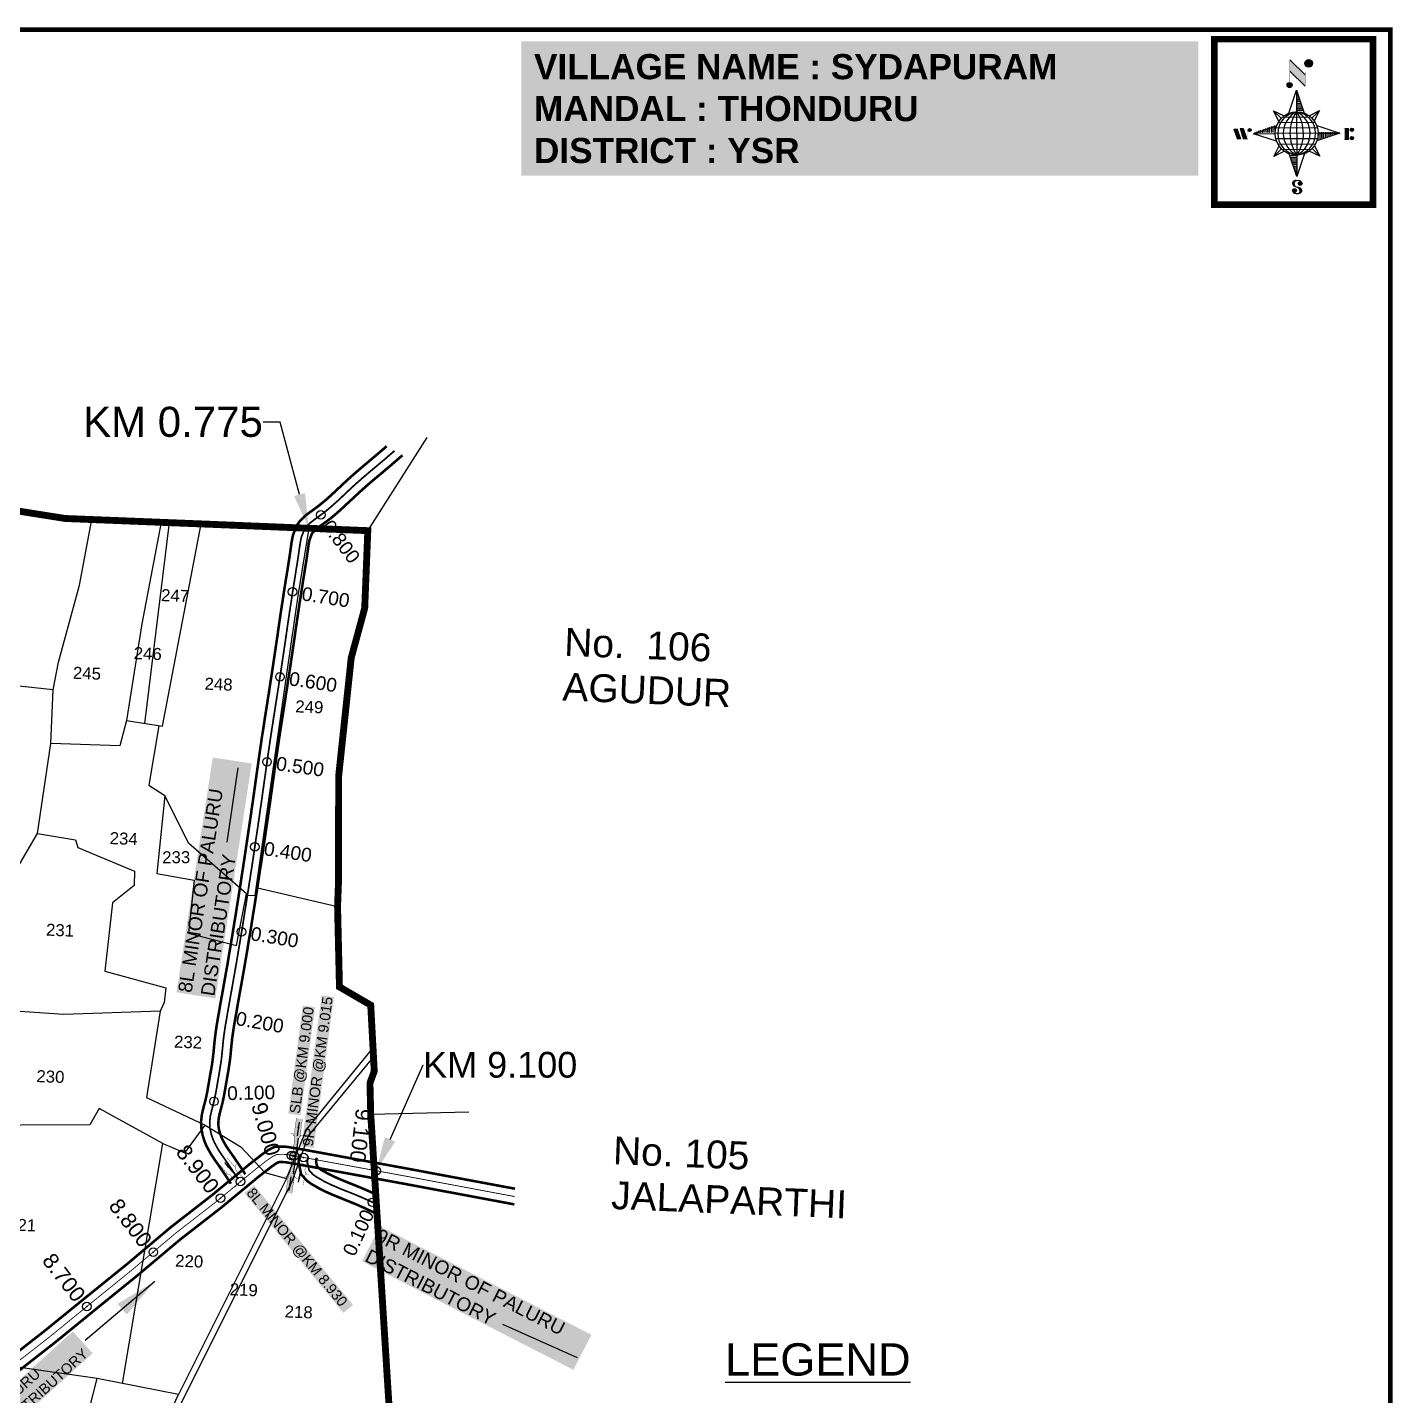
# Model space of a CAD drawing. Header units: inches. Extents: x 202960 to 225017, y 1602563 to 1608916.
# Drawn here: x 205973 to 207561, y 1605237 to 1606830 of the extents above; entities that cross this region are included whole.
import ezdxf
from ezdxf import colors
from ezdxf.entities.mleader import LeaderData, LeaderLine
from ezdxf.enums import TextEntityAlignment as Align
from ezdxf.math import Vec2, Vec3

# ---------------------------------------------------------------- set-up
doc = ezdxf.new("R2010")
doc.units = ezdxf.units.IN
doc.header["$MEASUREMENT"] = 0
doc.header["$PDMODE"] = 32
doc.header["$PDSIZE"] = 10
doc.linetypes.add('ACAD_ISO02W100', pattern=[15, 12, -3])
doc.linetypes.add('HIDDEN2', pattern=[0.1875, 0.125, -0.0625])
for name, color, linetype in [('AQUADUCT', 1, 'Continuous'), ('bord', 1, 'Continuous'), ('CANAL1', 7, 'Continuous'), ('CHANAGE', 1, 'Continuous'), ('CSMark', 72, 'Continuous'), ('PAPER SIZE', 5, 'Continuous'), ('PLOTS', 7, 'Continuous'), ('PLOTS NO', 7, 'Continuous'), ('RE REMARKS', 7, 'Continuous'), ('ROAD', 1, 'Continuous'), ('STRUCTURE', 5, 'Continuous'), ('TABLE', 7, 'Continuous'), ('text2', 7, 'Continuous'), ('VILLAGE BOUNDRY', 5, 'Continuous'), ('VILLAGE STONES', 240, 'Continuous')]:
    doc.layers.add(name, color=color, linetype=linetype)
doc.styles.add('A', font='arial.ttf')
doc.styles.add('FONT1', font='Arial')
doc.styles.get("Standard").update_dxf_attribs({"font": 'arial.ttf'})
doc.dimstyles.get("Standard").update_dxf_attribs({"dimtxt": 0.18, "dimasz": 0.18, "dimexe": 0.18, "dimexo": 0.0625, "dimgap": 0.09, "dimtad": 0, "dimtih": 1, "dimtoh": 1, "dimdec": 4, "dimzin": 0, "dimdsep": 46, "dimtxsty": 'Standard', "dimcen": 0.09, "dimadec": 0, "dimazin": 0, "dimtfac": 1, "dimtdec": 4, "dimtofl": 0, "dimtmove": 0, "dimatfit": 3, "dimfxl": 1, "dimtolj": 1, "dimtzin": 0, "dimarcsym": 0})
pattern_1 = [(267.297113149, (-8720374.938, 50637915.138), (10.5367255337, -0.497431438), [])]
pattern_2 = [(357.297113149, (-8720374.938, 50637915.138), (0.497431438, 10.5367255337), [])]

# ---------------------------------------------------------------- blocks, each defined once
blk = doc.blocks.new('*X12')
at = {"color": 0, "linetype": 'Continuous'}
for p, q in [((6321.8, 240.8), (6322.4, 241.4)), ((6322.1, 241.3), (6322.4, 241.6)), ((6321.6, 240.5), (6322.3, 241.2)), ((6321.6, 240.3), (6322.3, 241)), ((6321.6, 240.1), (6322.3, 240.8)), ((6321.6, 239.9), (6322.4, 240.7)), ((6321.6, 239.8), (6322.4, 240.6)), ((6321.6, 239.6), (6322.5, 240.5)), ((6321.6, 239.4), (6322.5, 240.3)), ((6321.6, 239.2), (6322.6, 240.2)), ((6321.7, 239.1), (6322.6, 240.1)), ((6321.8, 239), (6322.7, 240)), ((6321.8, 239), (6322.8, 239.9)), ((6321.9, 238.9), (6322.9, 239.8)), ((6322, 238.8), (6323, 239.7)), ((6322.1, 238.7), (6323.1, 239.6)), ((6322.2, 238.6), (6323.1, 239.6)), ((6322.3, 238.5), (6323.2, 239.5)), ((6322.4, 238.5), (6323.3, 239.4)), ((6322.5, 238.4), (6323.4, 239.3)), ((6322.7, 238.4), (6323.6, 239.3)), ((6322.8, 238.3), (6323.7, 239.2)), ((6322.9, 238.3), (6323.8, 239.1)), ((6323.1, 238.2), (6323.9, 239.1)), ((6323.2, 238.2), (6324, 239)), ((6323.3, 238.2), (6324.2, 239)), ((6323.5, 238.1), (6324.3, 238.9)), ((6323.7, 238.1), (6324.4, 238.9)), ((6323.8, 238.1), (6324.6, 238.8)), ((6324.1, 238.2), (6324.7, 238.8)), ((6324.3, 238.3), (6324.9, 238.8)), ((6324.6, 238.3), (6325.1, 238.8)), ((6324.8, 238.4), (6325.2, 238.8)), ((6325.1, 238.5), (6325.4, 238.8)), ((6325.4, 238.6), (6325.6, 238.8))]:
    blk.add_line(p, q, dxfattribs=at)
blk = doc.blocks.new('*X11')
at = {"color": 0, "linetype": 'Continuous'}
for p, q in [((6324.4, 240.3), (6324.5, 240.4)), ((6324.6, 240.3), (6324.8, 240.5)), ((6324.7, 240.2), (6325, 240.5)), ((6324.8, 240.2), (6325.2, 240.6)), ((6325, 240.1), (6325.5, 240.6)), ((6325.1, 240.1), (6325.6, 240.6)), ((6325.2, 240), (6325.8, 240.6)), ((6325.3, 240), (6326, 240.6)), ((6325.4, 239.9), (6326.1, 240.6)), ((6325.5, 239.8), (6326.2, 240.5)), ((6325.6, 239.8), (6326.3, 240.5)), ((6325.7, 239.7), (6326.5, 240.4)), ((6325.9, 239.6), (6326.6, 240.3)), ((6326, 239.5), (6326.7, 240.3)), ((6326, 239.4), (6326.8, 240.2)), ((6326.1, 239.3), (6327, 240.2)), ((6326.2, 239.3), (6327.1, 240.1)), ((6326.3, 239.2), (6327.1, 240)), ((6326.4, 239.1), (6327.2, 239.9)), ((6326.5, 239), (6327.3, 239.8)), ((6326.5, 238.9), (6327.4, 239.7)), ((6326.6, 238.8), (6327.5, 239.6)), ((6326.7, 238.7), (6327.5, 239.5)), ((6326.8, 238.6), (6327.6, 239.4)), ((6326.8, 238.5), (6327.7, 239.3)), ((6326.8, 236.5), (6327.4, 237)), ((6326.9, 238.3), (6327.8, 239.2)), ((6326.9, 238.2), (6327.9, 239.1)), ((6326.9, 236.8), (6327.6, 237.4)), ((6327, 238.1), (6327.8, 239)), ((6327, 237.9), (6327.8, 238.8)), ((6327, 237.8), (6327.8, 238.6)), ((6327, 237.6), (6327.8, 238.4)), ((6327, 237.4), (6327.8, 238.2)), ((6327, 237.3), (6327.8, 238)), ((6327, 237.1), (6327.8, 237.9))]:
    blk.add_line(p, q, dxfattribs=at)
blk = doc.blocks.new('H')
at = {"layer": 'bord', "extrusion": (0.000427885, 0.004792, 0.999988)}
h = blk.add_hatch(dxfattribs=at)
h.set_pattern_fill('LINE', color=8, scale=84.387686, angle=-2.70289, style=0)
h.set_pattern_definition(pattern_2)
h.paths.add_polyline_path([(-492.5, 785.6, -0.090992), (-448, 775.2), (-486.5, 912)])
h = blk.add_hatch(dxfattribs=at)
h.set_pattern_fill('LINE', color=8, scale=84.387686, angle=-92.70289, style=0)
h.set_pattern_definition(pattern_1)
h.paths.add_polyline_path([(-624.9, 665.1, -0.090992), (-614.5, 709.6), (-751.3, 671.1)])
h = blk.add_hatch(dxfattribs=at)
h.set_pattern_fill('LINE', color=8, scale=84.387686, angle=-92.70289, style=0)
h.set_pattern_definition(pattern_1)
h.paths.add_polyline_path([(-245.6, 647.2), (-372, 653.2, -0.090992), (-382.4, 608.7)])
h = blk.add_hatch(dxfattribs=at)
h.set_pattern_fill('LINE', color=8, scale=84.387686, angle=-2.70289, style=0)
h.set_pattern_definition(pattern_2)
h.paths.add_polyline_path([(-504.4, 532.7, -0.090992), (-548.9, 543.1), (-510.4, 406.3)])
for p, q in [((-516.2, 1087.1, -1217.1), (-431.5, 994, -1216.7)), ((-519.4, 1020.4, -1216.8), (-434.7, 927.3, -1216.4)), ((-538.3, 773.7, -1215.6), (-487, 906.2, -1216.3)), ((-487, 906.2, -1216.3), (-493, 779.8, -1215.7)), ((-487, 906.2, -1216.3), (-448.5, 769.4, -1215.7)), ((-626.7, 793.8, -1215.7), (-566.8, 760.2, -1215.6)), ((-626.7, 793.8, -1215.7), (-584.1, 747, -1215.5)), ((-598.9, 731, -1215.4), (-626.7, 793.8, -1215.7)), ((-421.3, 753.3, -1215.6), (-358.5, 781.1, -1215.7)), ((-358.5, 781.1, -1215.7), (-405.3, 738.5, -1215.5)), ((-358.5, 781.1, -1215.7), (-392.1, 721.2, -1215.4)), ((-864.7, 700.9, -1215.1), (-846.9, 637.7, -1214.9)), ((-846.9, 700.1, -1215.1), (-829.1, 636.9, -1214.9)), ((-829.1, 699.2, -1215.2), (-811.3, 636, -1214.9)), ((-829.1, 699.2, -1215.2), (-811.3, 698.4, -1215.2)), ((-811.3, 698.4, -1215.2), (-793.5, 635.2, -1214.9)), ((-751.8, 665.3, -1215), (-615, 703.8, -1215.3)), ((-751.8, 665.3, -1215), (-625.4, 659.3, -1215)), ((-619.3, 614, -1214.8), (-751.8, 665.3, -1215)), ((-378.6, 692.6, -1215.3), (-246.1, 641.4, -1215.1)), ((-372.5, 647.4, -1215.1), (-246.1, 641.4, -1215.1)), ((-213.5, 669.3, -1215.3), (-216.7, 600.8, -1214.9)), ((-197.2, 599.9, -1214.9), (-193.9, 668.4, -1215.3)), ((-639.4, 525.6, -1214.4), (-605.8, 585.5, -1214.7)), ((-639.4, 525.6, -1214.4), (-592.6, 568.1, -1214.6)), ((-399, 575.7, -1214.7), (-371.2, 512.9, -1214.5)), ((-246.1, 641.4, -1215.1), (-382.9, 602.9, -1214.9)), ((-576.6, 553.3, -1214.6), (-639.4, 525.6, -1214.4)), ((-510.9, 400.5, -1213.9), (-549.4, 537.2, -1214.5)), ((-459.6, 533, -1214.5), (-510.9, 400.5, -1213.9)), ((-504.9, 526.9, -1214.5), (-510.9, 400.5, -1213.9)), ((-371.2, 512.9, -1214.5), (-431.1, 546.5, -1214.6)), ((-371.2, 512.9, -1214.5), (-413.8, 559.7, -1214.7))]:
    blk.add_line(p, q, dxfattribs=at)
at = {"layer": 'bord', "color": 8, "linetype": 'ByBlock', "extrusion": (0.000427885, 0.004792, 0.999988)}
for p, q in [((-410.8, 744.2, -1215.5), (-578.1, 752.1, -1215.5)), ((-493, 779.8, -1215.7), (-504.9, 526.9, -1214.5)), ((-372.5, 647.4, -1215.1), (-625.4, 659.3, -1215)), ((-375, 679.2, -1215.3), (-619.9, 690.7, -1215.2)), ((-386.5, 711.4, -1215.4), (-605.5, 721.7, -1215.4)), ((-378, 615.9, -1214.9), (-622.9, 627.5, -1214.9)), ((-392.4, 584.9, -1214.8), (-611.4, 595.3, -1214.7)), ((-419.8, 554.6, -1214.6), (-587.1, 562.5, -1214.6))]:
    blk.add_line(p, q, dxfattribs=at)
at = {"layer": 'bord', "extrusion": (0.000427885, 0.004792, 0.999988), "elevation": -1212.1}
for points, const_width in [([(-522, 959.6), (-515.7, 1092.9)], 1.61), ([(-434.2, 933.1), (-427.9, 1066.5)], 1.61), ([(-870.1, 707), (-846.4, 705.9)], 0.642), ([(-828.6, 642.7), (-821, 678)], 0.642), ([(-793, 641), (-781.6, 693.9)], 0.642), ([(-222.7, 675.6), (-173.8, 673.3)], 0.706), ([(-828.6, 642.7), (-855.2, 643.9)], 0.642), ([(-810.8, 641.8), (-784.1, 640.6)], 0.642), ([(-177.1, 604.8), (-226, 607.1)], 0.706), ([(-194.8, 644.8), (-185, 644.4)], 0.706)]:
    blk.add_lwpolyline(points, dxfattribs=dict(at, const_width=const_width))
for points, const_width in [([(-413.7, 1073.1, 1), (-397.6, 1057.7, 1)], 22.3), ([(-530.3, 949.5, 1), (-519.6, 939.3, 1)], 14.8), ([(-775.9, 696.6, 1), (-769.5, 690.4, 1)], 8.9), ([(-177.8, 666.9, 1), (-170.8, 660.1, 1)], 9.79), ([(-180.1, 618, 1), (-173.1, 611.2, 1)], 9.79), ([(-525.2, 321.6, 1), (-533.4, 328.9, 1)], 11.1), ([(-489.8, 361.7, 1), (-498.1, 369.1, 1)], 11.1)]:
    blk.add_lwpolyline(points, format="xyb", close=True, dxfattribs=dict(at, const_width=const_width))
for points in [[(-537, 317.4), (-530.7, 310.5), (-519.8, 306.8), (-504.9, 306.9), (-493.9, 310), (-486.3, 317.7), (-486.5, 325.8), (-490.6, 333.3), (-493.5, 336.2), (-502.8, 340.9), (-522.5, 347.3), (-530.4, 351.6), (-533.7, 354.6), (-537.4, 362.6), (-537, 373.4), (-530, 380.7), (-520, 384.1), (-503.5, 384.2), (-492.5, 379.9), (-487.1, 373.3)], [(-522.5, 347.6), (-526.2, 353.8), (-527.8, 360.6), (-527.9, 370.6), (-525.9, 375.5), (-521.3, 381.2), (-514.5, 384.4)], [(-504.9, 306.9), (-499, 312.4), (-497, 319.4), (-497.5, 326.5), (-501.2, 335.4), (-509.2, 343.2)]]:
    blk.add_lwpolyline(points, dxfattribs=at)
at = {"layer": 'bord', "extrusion": (0.000427885, 0.004792, 0.999988)}
for centre, radius in [((-405.6, 1065.4, -1212.1), 22.3), ((-525, 944.4, -1212.1), 14.8), ((-498.4, 659.1, -1212.1), 126.6), ((-772.7, 693.5, -1212.1), 8.9), ((-174.3, 663.5, -1212.1), 9.79), ((-176.6, 614.6, -1212.1), 9.79), ((-529.3, 325.2, -1212.1), 11.1), ((-494, 365.4, -1212.1), 11.1)]:
    blk.add_circle(centre, radius, dxfattribs=at)
at = {"layer": 'bord', "color": 8, "linetype": 'ByBlock', "extrusion": (0.000427885, 0.004792, 0.999988)}
for centre, radius, start, end in [((-481.5, 658.3, -1212.1), 127.7, 94.92536, 259.66906), ((-436.8, 656.2, -1212.1), 140.8, 113.28644, 241.30798), ((-315.9, 650.5, -1212.1), 222.3, 142.58916, 212.00526), ((-560.1, 662.1, -1212.1), 140.8, 293.28644, 61.30798), ((-681, 667.8, -1212.1), 222.3, 322.58916, 32.00526), ((-515.4, 659.9, -1212.1), 127.7, 274.92536, 79.66906)]:
    blk.add_arc(centre, radius, start, end, dxfattribs=at)
at = {"layer": 'bord', "extrusion": (0.000427885, 0.004792, 0.999988)}
for points in [[(-515.7, 1092.9, -1212.1), (-431, 999.8, -1212.1), (-518.9, 1026.2, -1212.1), (-434.2, 933.1, -1212.1)], [(-864.1, 706.7, -1212.1), (-846.4, 705.9, -1212.1), (-846.3, 643.5, -1212.1), (-828.6, 642.7, -1212.1)], [(-828.6, 705, -1212.1), (-810.8, 704.2, -1212.1), (-810.8, 641.8, -1212.1), (-793, 641, -1212.1)], [(-193.4, 674.2, -1212.1), (-196.6, 605.7, -1212.1), (-213, 675.1, -1212.1), (-216.2, 606.7, -1212.1)]]:
    blk.add_solid(points, dxfattribs=at)
at = {"layer": 'bord', "extrusion": (0.000427885, 0.004792, 0.999988), "xscale": 7.977342409717546, "yscale": 7.977342409717546, "zscale": 7.977342409717546, "rotation": 138.0840426661453}
for name, p in [('*X11', (38300.5, -31929.4, -1212.1)), ('*X12', (38314.4, -31950.9, -1212.1))]:
    blk.add_blockref(name, p, dxfattribs=at)
blk = doc.blocks.new('SLB')
at = {"layer": 'STRUCTURE'}
h = blk.add_hatch(dxfattribs=at)
h.set_pattern_fill('DOTS', color=6, scale=20, angle=320.3722, style=0)
h.set_pattern_definition([(320.372247934, (-159.4327, -72.9564), (1.2786241598, 0.5641323054), [0, -1.25])])
h.paths.add_polyline_path([(769699.5, 1706871.1), (769699.5, 1706861.1), (769729.1, 1706861.1), (769732.1, 1706863.1), (769792.1, 1706863.1), (769795.1, 1706861.1), (769824.7, 1706861.1), (769824.7, 1706871.1), (769795.1, 1706871.1), (769792.1, 1706869.1), (769732.1, 1706869.1), (769729.1, 1706871.1)])
at = {"layer": 'STRUCTURE', "color": 6, "const_width": 0.628}
for points in [[(769726.1, 1706877.1), (769726.1, 1706873.1), (769732.1, 1706869.1), (769792.1, 1706869.1), (769798.1, 1706873.1), (769798.1, 1706877.1)], [(769726.1, 1706855.1), (769726.1, 1706859.1), (769732.1, 1706863.1), (769792.1, 1706863.1), (769798.1, 1706859.1), (769798.1, 1706855.1)]]:
    blk.add_lwpolyline(points, dxfattribs=at)
at = {"layer": 'STRUCTURE', "color": 6, "linetype": 'ACAD_ISO02W100', "ltscale": 0.5, "const_width": 0.5}
for points in [[(769699.5, 1706871.1), (769729.1, 1706871.1)], [(769699.5, 1706861.1), (769729.1, 1706861.1)], [(769795.1, 1706871.1), (769824.7, 1706871.1)], [(769795.1, 1706861.1), (769824.7, 1706861.1)]]:
    blk.add_lwpolyline(points, dxfattribs=at)
at = {"layer": 'STRUCTURE', "color": 6}
blk.add_lwpolyline([(769732.1, 1706863.1), (769792.1, 1706863.1)], dxfattribs=at)
blk.add_lwpolyline([(769732.1, 1706863.1), (769792.1, 1706863.1)], dxfattribs=at)
at = {"layer": 'STRUCTURE', "color": 0}
blk.add_circle((769762.1, 1706866.1), 1.24, dxfattribs=at)
for points in [[(769703.8, 1706866), (769726.7, 1706866)], [(769818.6, 1706865.8), (769795.7, 1706865.8)]]:
    blk.add_leader(points, dimstyle='Standard', override={"dimasz": 10, "dimgap": 0.09, "dimtad": 0}, dxfattribs=at)
blk = doc.blocks.new('OT')
at = {"layer": 'STRUCTURE', "color": 190}
for points, const_width in [([(769775.2, 1706601.8), (769775.2, 1706597.8), (769769.2, 1706593.8), (769761.8, 1706593.8), (769754.4, 1706593.8), (769748.4, 1706597.8), (769748.4, 1706601.8)], 0.5), ([(769751.4, 1706595.8), (769729.4, 1706595.8)], 0.5), ([(769751.4, 1706579), (769729.4, 1706579)], 0.5), ([(769748.4, 1706573), (769748.4, 1706577), (769754.4, 1706581), (769761.8, 1706581), (769761.8, 1706581), (769761.8, 1706581), (769769.2, 1706581), (769775.2, 1706577), (769775.2, 1706573)], 0.5), ([(769761.8, 1706593.8), (769761.8, 1706581)], 2.5)]:
    blk.add_lwpolyline(points, dxfattribs=dict(at, const_width=const_width))
at = {"layer": 'STRUCTURE', "color": 0}
blk.add_circle((769761.8, 1706587.4), 1.87, dxfattribs=at)
blk.add_leader([(769732.6, 1706587.4), (769753.8, 1706587.4)], dimstyle='Standard', override={"dimasz": 10, "dimgap": 0.09, "dimtad": 0}, dxfattribs=at)

msp = doc.modelspace()

# ---------------------------------------------------------------- linework, layer by layer
at = {"color": 5, "const_width": 5.6}
msp.add_lwpolyline([(202963.1, 1606826.9), (207558.5, 1606826.9), (207558.5, 1603784.7), (202963.1, 1603784.7)], close=True, dxfattribs=at)
at = {"layer": 'CANAL1', "color": 200, "linetype": 'ByBlock', "ltscale": 40, "const_width": 3}
for points in [[(206209.4, 1605483.9), (206205.7, 1605489.5), (206202, 1605495.2), (206198.2, 1605500.7), (206195.7, 1605504.4), (206190.4, 1605511.9), (206186.4, 1605518), (206181.5, 1605526.7), (206179.2, 1605531.8), (206176.7, 1605539.4), (206175.1, 1605547.5), (206174.6, 1605555.5), (206175.5, 1605563.8), (206177.2, 1605571.3), (206179, 1605578.1), (206180, 1605582), (206181.9, 1605590.8), (206183, 1605597.3), (206184.5, 1605605.9), (206185.3, 1605610.8), (206186.5, 1605617.4), (206187.6, 1605624), (206188.4, 1605630.2), (206189.2, 1605637), (206189.8, 1605643.7), (206190.5, 1605650.6), (206191, 1605655), (206192.3, 1605664.6), (206193.4, 1605671.5), (206194.9, 1605680.2), (206195.8, 1605685), (206196.9, 1605691.7), (206198.1, 1605698.5), (206199.3, 1605704.8), (206200.5, 1605711.9), (206201.7, 1605718.6), (206202.9, 1605725.3), (206203.6, 1605729.4), (206205.3, 1605738.7), (206206.4, 1605745.4), (206207.5, 1605752.1), (206208.7, 1605758.8), (206209.8, 1605765.5), (206210.9, 1605772.2), (206212, 1605779), (206213.1, 1605785.7), (206214.2, 1605792.4), (206215.3, 1605799.1), (206216.3, 1605805.8), (206217.4, 1605812.6), (206218.5, 1605819.3), (206219.8, 1605827.9), (206220.6, 1605832.8), (206221.6, 1605839.5), (206222.6, 1605846.2), (206223.7, 1605853), (206224.7, 1605859.7), (206225.7, 1605866.4), (206226.7, 1605873.2), (206227.7, 1605879.9), (206228.7, 1605886.6), (206229.7, 1605893.4), (206230.7, 1605900.1), (206231.7, 1605906.8), (206232.7, 1605913.6), (206233.6, 1605920.3), (206234.6, 1605926.7), (206235.6, 1605933.8), (206236.5, 1605940.5), (206237.5, 1605947.3), (206238.4, 1605954), (206239.4, 1605960.8), (206240.3, 1605967.5), (206241.3, 1605974.3), (206242.2, 1605981.1), (206243.2, 1605987.8), (206244.2, 1605994.6), (206245.1, 1606001), (206246.2, 1606008.1), (206247.3, 1606014.9), (206248.3, 1606021.7), (206249.3, 1606028.4), (206250.4, 1606035.1), (206251.5, 1606041.9), (206252.5, 1606048.6), (206253.6, 1606055.4), (206254.6, 1606062.1), (206255.6, 1606068.8), (206256.6, 1606075.1), (206257.7, 1606082.2), (206258.7, 1606089), (206259.7, 1606095.7), (206260.7, 1606102.4), (206261.7, 1606109.2), (206262.7, 1606115.9), (206263.7, 1606122.6), (206264.6, 1606129.4), (206265.6, 1606136.1), (206266.6, 1606142.9), (206267.6, 1606149.6), (206268.6, 1606156.4), (206269.7, 1606163.2), (206270.7, 1606169.9), (206271.3, 1606174), (206272.8, 1606183.5), (206273.9, 1606190.3), (206275.3, 1606198.8), (206276.1, 1606203.7), (206277.1, 1606210.3), (206278.1, 1606216.9), (206279, 1606223.3), (206280.1, 1606231), (206281.7, 1606239), (206286.1, 1606250.2), (206289.2, 1606254.5), (206294.9, 1606260.4), (206301.1, 1606265.2), (206307.8, 1606270), (206312.2, 1606273.4), (206317.3, 1606277.5), (206322.3, 1606281.8), (206327.2, 1606286.3), (206332.1, 1606290.8), (206337, 1606295.5), (206344.4, 1606302.4), (206347, 1606304.8), (206352.2, 1606309.4), (206357.4, 1606313.9), (206362.7, 1606318.4), (206367.9, 1606322.8), (206373.1, 1606327.2), (206378.3, 1606331.6), (206382.6, 1606335.3), (206388.7, 1606340.4), (206390.6, 1606342.2)], [(206226.2, 1605494.8), (206222.4, 1605500.6), (206218.6, 1605506.3), (206214.7, 1605512), (206212.1, 1605515.8), (206206.9, 1605523.2), (206203.4, 1605528.4), (206199.4, 1605535.6), (206197.9, 1605539), (206196, 1605544.6), (206195, 1605550), (206194.7, 1605554.9), (206195.3, 1605560.6), (206196.6, 1605566.5), (206198.3, 1605573), (206199.5, 1605577.4), (206201.5, 1605587), (206202.7, 1605593.9), (206204.2, 1605602.6), (206205, 1605607.3), (206206.2, 1605614.1), (206207.3, 1605621), (206208.3, 1605627.7), (206209.1, 1605635), (206209.7, 1605641.9), (206210.4, 1605648.6), (206210.8, 1605652.6), (206212.1, 1605661.6), (206213.1, 1605668.2), (206214.6, 1605676.7), (206215.5, 1605681.6), (206216.6, 1605688.3), (206217.8, 1605695), (206218.9, 1605701.3), (206220.2, 1605708.4), (206221.4, 1605715.1), (206222.6, 1605721.8), (206223.3, 1605726), (206225, 1605735.3), (206226.1, 1605742), (206227.3, 1605748.8), (206228.4, 1605755.5), (206229.5, 1605762.3), (206230.6, 1605769), (206231.8, 1605775.7), (206232.9, 1605782.5), (206233.9, 1605789.2), (206235, 1605796), (206236.1, 1605802.7), (206237.2, 1605809.5), (206238.2, 1605816.2), (206239.6, 1605824.8), (206240.3, 1605829.7), (206241.4, 1605836.4), (206242.4, 1605843.2), (206243.4, 1605849.9), (206244.5, 1605856.7), (206245.5, 1605863.4), (206246.5, 1605870.2), (206247.5, 1605876.9), (206248.5, 1605883.7), (206249.5, 1605890.4), (206250.5, 1605897.2), (206251.5, 1605904), (206252.5, 1605910.7), (206253.4, 1605917.5), (206254.4, 1605923.8), (206255.4, 1605931), (206256.3, 1605937.7), (206257.3, 1605944.5), (206258.2, 1605951.3), (206259.2, 1605958), (206260.1, 1605964.8), (206261.1, 1605971.5), (206262, 1605978.2), (206263, 1605985), (206264, 1605991.7), (206264.9, 1605998), (206266, 1606005.1), (206267, 1606011.9), (206268.1, 1606018.6), (206269.1, 1606025.3), (206270.2, 1606032.1), (206271.2, 1606038.8), (206272.3, 1606045.5), (206273.3, 1606052.3), (206274.4, 1606059), (206275.4, 1606065.8), (206276.4, 1606072.1), (206277.5, 1606079.3), (206278.5, 1606086), (206279.5, 1606092.8), (206280.5, 1606099.5), (206281.5, 1606106.3), (206282.5, 1606113), (206283.5, 1606119.7), (206284.4, 1606126.5), (206285.4, 1606133.2), (206286.4, 1606140), (206287.4, 1606146.7), (206288.4, 1606153.4), (206289.4, 1606160.2), (206290.5, 1606166.9), (206291.1, 1606171), (206292.6, 1606180.4), (206293.6, 1606187.1), (206295, 1606195.6), (206295.8, 1606200.5), (206296.9, 1606207.2), (206297.9, 1606214), (206298.8, 1606220.5), (206299.8, 1606227.7), (206300.9, 1606233.3), (206303.8, 1606240.6), (206304.6, 1606241.7), (206308.3, 1606245.4), (206313.1, 1606249.2), (206319.7, 1606253.9), (206324.6, 1606257.6), (206330.2, 1606262.2), (206335.6, 1606266.9), (206340.7, 1606271.6), (206345.7, 1606276.3), (206350.7, 1606280.9), (206358, 1606287.7), (206360.4, 1606289.9), (206365.4, 1606294.4), (206370.5, 1606298.8), (206375.6, 1606303.2), (206380.8, 1606307.5), (206386, 1606311.9), (206391.3, 1606316.4), (206395.6, 1606320), (206401.7, 1606325.3), (206406.9, 1606329.8), (206409.1, 1606331.7)], [(206289.7, 1605517.7), (206288.1, 1605509.3), (206291.1, 1605494.8), (206298, 1605487.1), (206303.8, 1605483.1), (206313.5, 1605477.6), (206321, 1605473.9), (206328.4, 1605470.7), (206335.7, 1605467.7), (206342.9, 1605464.8), (206350.8, 1605461.6), (206356.9, 1605459.1), (206363.8, 1605456), (206370.6, 1605452.8), (206377.5, 1605449.6), (206379.4, 1605448.6)], [(206309.3, 1605514), (206308.5, 1605509.5), (206309.6, 1605504.2), (206311.4, 1605502.2), (206314.5, 1605500), (206322.9, 1605495.3), (206329.4, 1605492.1), (206336.2, 1605489.1), (206343.2, 1605486.2), (206350.3, 1605483.4), (206358.4, 1605480.1), (206364.8, 1605477.4), (206372, 1605474.2), (206377.9, 1605471.5)]]:
    msp.add_lwpolyline(points, dxfattribs=at)
at = {"layer": 'CANAL1', "color": 1, "linetype": 'HIDDEN2', "ltscale": 30, "const_width": 2}
msp.add_lwpolyline([(206217.8, 1605489.3), (206214.1, 1605495), (206210.3, 1605500.7), (206206.5, 1605506.4), (206203.9, 1605510.1), (206198.7, 1605517.5), (206194.9, 1605523.2), (206190.5, 1605531.2), (206188.6, 1605535.4), (206186.4, 1605542), (206185, 1605548.7), (206184.7, 1605555.2), (206185.4, 1605562.2), (206186.9, 1605568.9), (206188.7, 1605575.5), (206189.7, 1605579.7), (206191.7, 1605588.9), (206192.9, 1605595.6), (206194.3, 1605604.2), (206195.2, 1605609), (206196.3, 1605615.8), (206197.4, 1605622.5), (206198.4, 1605628.9), (206199.1, 1605636), (206199.8, 1605642.8), (206200.4, 1605649.6), (206200.9, 1605653.8), (206202.2, 1605663.1), (206203.3, 1605669.9), (206204.8, 1605678.5), (206205.6, 1605683.3), (206206.8, 1605690), (206208, 1605696.7), (206209.1, 1605703.1), (206210.4, 1605710.1), (206211.6, 1605716.9), (206212.7, 1605723.6), (206213.5, 1605727.7), (206215.1, 1605737), (206216.3, 1605743.7), (206217.4, 1605750.4), (206218.5, 1605757.2), (206219.7, 1605763.9), (206220.8, 1605770.6), (206221.9, 1605777.4), (206223, 1605784.1), (206224.1, 1605790.8), (206225.1, 1605797.5), (206226.2, 1605804.3), (206227.3, 1605811), (206228.3, 1605817.8), (206229.7, 1605826.4), (206230.4, 1605831.2), (206231.5, 1605838), (206232.5, 1605844.7), (206233.6, 1605851.4), (206234.6, 1605858.2), (206235.6, 1605864.9), (206236.6, 1605871.7), (206237.6, 1605878.4), (206238.6, 1605885.2), (206239.6, 1605891.9), (206240.6, 1605898.6), (206241.6, 1605905.4), (206242.6, 1605912.1), (206243.5, 1605918.9), (206244.5, 1605925.2), (206245.5, 1605932.4), (206246.4, 1605939.1), (206247.4, 1605945.9), (206248.3, 1605952.6), (206249.3, 1605959.4), (206250.2, 1605966.2), (206251.2, 1605972.9), (206252.1, 1605979.7), (206253.1, 1605986.4), (206254.1, 1605993.1), (206255, 1605999.5), (206256.1, 1606006.6), (206257.1, 1606013.4), (206258.2, 1606020.1), (206259.2, 1606026.9), (206260.3, 1606033.6), (206261.3, 1606040.3), (206262.4, 1606047.1), (206263.4, 1606053.8), (206264.5, 1606060.5), (206265.5, 1606067.3), (206266.5, 1606073.6), (206267.6, 1606080.8), (206268.6, 1606087.5), (206269.6, 1606094.2), (206270.6, 1606101), (206271.6, 1606107.7), (206272.6, 1606114.4), (206273.6, 1606121.2), (206274.5, 1606127.9), (206275.5, 1606134.7), (206276.5, 1606141.4), (206277.5, 1606148.2), (206278.5, 1606154.9), (206279.6, 1606161.7), (206280.6, 1606168.4), (206281.2, 1606172.5), (206282.7, 1606181.9), (206283.8, 1606188.7), (206285.1, 1606197.2), (206285.9, 1606202.1), (206287, 1606208.7), (206288, 1606215.5), (206288.9, 1606221.9), (206290, 1606229.3), (206291.3, 1606236.2), (206295, 1606245.4), (206296.9, 1606248.1), (206301.6, 1606252.9), (206307.1, 1606257.2), (206313.7, 1606262), (206318.4, 1606265.5), (206323.8, 1606269.9), (206328.9, 1606274.4), (206334, 1606278.9), (206338.9, 1606283.5), (206343.8, 1606288.2), (206351.2, 1606295.1), (206353.7, 1606297.4), (206358.8, 1606301.9), (206363.9, 1606306.4), (206369.1, 1606310.8), (206374.3, 1606315.2), (206379.6, 1606319.6), (206384.8, 1606324), (206389.1, 1606327.6), (206395.2, 1606332.9), (206399.9, 1606336.9)], dxfattribs=at)
at = {"layer": 'CANAL1', "color": 200, "const_width": 3}
for points in [[(205950.4, 1605279.5), (205993.3, 1605313.1), (206043.6, 1605354), (206089, 1605390.7), (206138.8, 1605432.7), (206187.5, 1605470.6), (206230.4, 1605506), (206245.4, 1605517.8), (206253, 1605523.1), (206259.8, 1605526.6), (206266.1, 1605527.1), (206274.5, 1605526.8), (206292.3, 1605523.8), (206416.9, 1605501), (206540, 1605478)], [(205961.5, 1605265.3), (206004.6, 1605299), (206054.9, 1605340), (206100.4, 1605376.9), (206150.1, 1605418.7), (206198.8, 1605456.6), (206241.6, 1605492), (206256.1, 1605503.3), (206262.3, 1605507.6), (206264.9, 1605508.9), (206266.5, 1605509.1), (206272.7, 1605508.9), (206289.2, 1605506.1), (206413.6, 1605483.3), (206539.2, 1605459.8)]]:
    msp.add_lwpolyline(points, dxfattribs=at)
at = {"layer": 'CANAL1', "color": 1, "linetype": 'HIDDEN2', "ltscale": 4, "const_width": 1}
msp.add_lwpolyline([(205955.9, 1605272.4), (205999, 1605306), (206049.2, 1605347), (206094.7, 1605383.8), (206144.4, 1605425.7), (206193.2, 1605463.6), (206236, 1605499), (206250.7, 1605510.5), (206257.6, 1605515.3), (206262.4, 1605517.7), (206266.3, 1605518.1), (206273.6, 1605517.9), (206290.8, 1605515), (206415.3, 1605492.2), (206539.6, 1605468.9)], dxfattribs=at)
at = {"layer": 'CANAL1', "color": 1, "linetype": 'HIDDEN2', "ltscale": 40, "const_width": 2}
msp.add_lwpolyline([(206299.5, 1605515.9), (206298.3, 1605509.4), (206300.4, 1605499.5), (206304.7, 1605494.7), (206309.2, 1605491.6), (206318.2, 1605486.4), (206325.2, 1605483), (206332.3, 1605479.9), (206339.4, 1605476.9), (206346.6, 1605474.1), (206354.6, 1605470.9), (206360.8, 1605468.3), (206367.9, 1605465.1), (206374.9, 1605461.9), (206378.7, 1605460.1)], dxfattribs=at)
at = {"layer": 'CHANAGE'}
for p in [(206314.1, 1606262.3), (206281.2, 1606172.6), (206266.5, 1606073.7), (206251.4, 1605974.8), (206237.2, 1605875.8), (206221.8, 1605777), (206189.7, 1605579.7)]:
    msp.add_point(p, dxfattribs=at)
at = {"layer": 'CHANAGE', "color": 2}
msp.add_point((206374.2, 1605462.2), dxfattribs=at)
at = {"layer": 'PLOTS'}
for points in [[(206128.4, 1606253.6), (206105.6, 1606135.5), (206087.9, 1606022.8), (206080.2, 1605993.6), (206000, 1605996.1)], [(206002.5, 1606058.7), (206008.7, 1606090.7), (206033.3, 1606180.5), (206047.7, 1606256.8)], [(206087.9, 1606022.8), (206129.9, 1606016.2), (206174.9, 1606251.7)], [(206137.4, 1606253.5), (206108.9, 1606019.5)], [(206227.4, 1605819.6), (206237.5, 1605819.2), (206255.4, 1605944.2), (206270.2, 1606047.1), (206275.7, 1606085.2), (206287.6, 1606168.2), (206300.3, 1606246.7)], [(205727.4, 1605856.4), (205941.4, 1605817.9), (205984.2, 1605891.4), (206000, 1605996.1), (206002.5, 1606058.7), (205861.5, 1606073.9)], [(206125.7, 1606016.8), (206113.9, 1605947.7), (206132.6, 1605935.5), (206123.3, 1605844.7), (206166.6, 1605837), (206160.2, 1605775.3), (206215.8, 1605761), (206227.7, 1605821.3), (206160.2, 1605880.1), (206132.6, 1605935.5)], [(205984.2, 1605891.4), (206028.7, 1605884.1), (206031.3, 1605875.2), (206097.4, 1605847.6), (206096.7, 1605831.1), (206071.7, 1605810.7), (206062.7, 1605731.1), (206133.8, 1605711.7), (206131.6, 1605694.7), (206127.2, 1605684.8), (206015, 1605680.8), (205901.2, 1605688.5), (205903.6, 1605723.3), (205916.4, 1605782.9), (205941.4, 1605817.9)], [(206238.8, 1605828.6), (206333.5, 1605806.5)], [(206127.2, 1605684.8), (206111.2, 1605584.1), (206179.4, 1605551.9)], [(206274, 1605489.9), (206297.2, 1605547), (206374.8, 1605641.9)], [(206374.7, 1605630.7), (206299.2, 1605539.7), (206280.4, 1605486.2)], [(206130, 1605530.8), (206056.1, 1605571.2), (206045.1, 1605552.2), (205884.5, 1605551.6), (205890.2, 1605606.5)], [(206083.3, 1605251.2), (206130, 1605530.8), (206155.6, 1605519.6), (206179.4, 1605551.9), (206220.9, 1605526.9), (206248.7, 1605497), (206274, 1605489.9), (206148.5, 1605238.4)], [(206280.4, 1605486.2), (206155.1, 1605236), (206120, 1605165.3)], [(205738.4, 1604963.5), (205868.5, 1604939.3), (205872.9, 1604909.9), (205860.9, 1604826.7), (205860.4, 1604812.9), (205899.3, 1604808.1), (205916.1, 1604895.9), (205916.7, 1604911.4), (205917.5, 1604929.5), (205972.7, 1604939.4), (206053.9, 1605257.2), (205853.9, 1605285.6)], [(205998.5, 1604848.1), (206023.2, 1604927.9), (206047.3, 1605009.1), (206065.7, 1605071.2), (206116.2, 1605170.3), (206148.5, 1605238.4), (206053.9, 1605257.2)]]:
    msp.add_lwpolyline(points, dxfattribs=at)
at = {"layer": 'text2', "color": 200, "const_width": 7.56, "elevation": 9.2}
msp.add_lwpolyline([(207538.4, 1606815.9), (207353.7, 1606815.9), (207353.7, 1606623.3), (207538.4, 1606623.3)], close=True, dxfattribs=at)
at = {"layer": 'text2', "color": 2, "linetype": 'Continuous'}
for p in [(206279.8, 1605516.8), (206378.4, 1605498.9), (206197.3, 1605467), (206119.1, 1605404.3), (206041.6, 1605340.8)]:
    msp.add_point(p, dxfattribs=at)
at = {"layer": 'text2', "color": 3}
for p in [(206283, 1605516.3), (206293.8, 1605514.4), (206220.7, 1605486.4)]:
    msp.add_point(p, dxfattribs=at)
at = {"layer": 'VILLAGE BOUNDRY'}
for points in [[(206368.7, 1606243.9), (206437.7, 1606352.4)], [(206372.1, 1605564.8), (206486.2, 1605567.7)]]:
    msp.add_lwpolyline(points, dxfattribs=at)
at = {"layer": 'VILLAGE BOUNDRY', "linetype": 'ACAD_ISO02W100', "const_width": 8}
msp.add_lwpolyline([(205919.2, 1606273.5), (206016.3, 1606258.1), (206178.6, 1606251.6), (206368.7, 1606243.9), (206365.1, 1606153.8), (206349.4, 1606095.9), (206334.8, 1605958.5), (206334.5, 1605832.2), (206333.5, 1605806.5), (206335.7, 1605712.9), (206372.1, 1605691.7), (206376.2, 1605614.8), (206371.2, 1605601), (206372.1, 1605564.8), (206396.1, 1605182.3)], dxfattribs=at)

# ---------------------------------------------------------------- block references
at = {"layer": 'AQUADUCT', "color": 1, "xscale": 0.1985536023187061, "yscale": 0.1985536023187061, "zscale": 0.1985536023187061, "rotation": 3.078330600073183}
msp.add_blockref('H', (207555.5, 1606582, 250.9), dxfattribs=at)
at = {"layer": 'STRUCTURE', "color": 0}
for name, p, xscale, yscale, zscale, rotation in [('SLB', (1313719.3, 904454), 0.7000000000020437, 0.7000000000020437, 0.7000000000020437, 81.93856614513604), ('OT', (-1050606.8, 1234230.7), 0.7000000000609944, 0.7000000000609944, 0.7000000000609944, 310.7349339434094), ('OT', (1270269.7, 840398.6), 0.699999999921399, 0.699999999921399, 0.699999999921399, 78.55797640875367)]:
    msp.add_blockref(name, p, dxfattribs=dict(at, xscale=xscale, yscale=yscale, zscale=zscale, rotation=rotation))

# ---------------------------------------------------------------- texts
at = {"layer": 'CHANAGE'}
for s, rotation, p in [('0.800', 307.1635, (206320.8, 1606253.5)), ('0.700', 351.1259, (206292.1, 1606170.9)), ('0.600', 351.3856, (206277.4, 1606072)), ('0.500', 351.8614, (206262.3, 1605973.3)), ('0.400', 351.4886, (206248.1, 1605874.2)), ('0.300', 350.68, (206232.7, 1605775.3)), ('0.200', 350.0101, (206215.6, 1605676.6)), ('0.100', 1.3144, (206205, 1605589.1))]:
    msp.add_text(s, height=16, rotation=rotation, dxfattribs=at).set_placement(p, align=Align.MIDDLE_LEFT)
msp.add_text('0.100', height=16, rotation=65.1954, dxfattribs=at).set_placement((206369.5, 1605452.3), align=Align.MIDDLE_RIGHT)
at = {"layer": 'CSMark', "color": 1}
for s, rotation, p in [('9.000', 286.0164, (206241.6, 1605577.7)), ('9.100', 263.1154, (206364.1, 1605571.1)), ('8.900', 307.715, (206151.6, 1605525.8)), ('8.800', 307.715, (206073.4, 1605463.2)), ('8.700', 307.715, (205995.9, 1605399.6))]:
    msp.add_text(s, height=18, rotation=rotation, dxfattribs=at).set_placement(p, align=Align.MIDDLE_LEFT)
at = {"layer": 'PLOTS NO'}
for s, rotation, p in [('247', 357.6886, (206127.9, 1606162)), ('246', 357.6886, (206096.1, 1606094.5)), ('245', 357.6886, (206025.3, 1606071.6)), ('248', 357.6886, (206178.5, 1606058.9)), ('249', 357.6886, (206284.1, 1606032.5)), ('234', 357.6886, (206068.1, 1605879.2)), ('233', 0.5414, (206129.5, 1605856.7)), ('231', 357.6886, (205994, 1605772.6)), ('232', 357.6886, (206143, 1605642.3)), ('230', 357.6886, (205982.8, 1605602.2)), ('221', 357.6886, (205949.9, 1605429.5)), ('220', 357.6886, (206144.3, 1605387.4)), ('219', 357.6886, (206207.8, 1605354.1)), ('218', 357.6886, (206271.7, 1605328.3))]:
    msp.add_text(s, height=14, rotation=rotation, dxfattribs=at).set_placement(p)
at = {"layer": 'ROAD', "color": 1}
for s, p in [('No.  106', (206596.8, 1606098.4)), ('AGUDUR', (206594.7, 1606046.3)), ('No. 105', (206653.6, 1605506.6)), ('JALAPARTHI', (206651.5, 1605454.5))]:
    msp.add_text(s, height=32.42, rotation=357.6886, dxfattribs=at).set_placement(p)
at = {"layer": 'STRUCTURE', "color": 5, "char_height": 16, "width": 273.397, "attachment_point": 1, "style": 'FONT1', "bg_fill": 1, "box_fill_scale": 1.1, "bg_fill_color": 7, "bg_fill_true_color": 16777215, "bg_fill_transparency": 0}
for s, insert, rotation in [('{\\C1;8L MINOR OF PALURU DISTRIBUTORY}', (206147.8, 1605707.9), 81.2049), ('{\\C1;9R MINOR OF PALURU DISTRIBUTORY}', (206383.5, 1605432.2), 332.8296)]:
    msp.add_mtext(s, dxfattribs=dict(at, insert=insert, rotation=rotation))
at = {"layer": 'STRUCTURE', "color": 5, "char_height": 12, "attachment_point": 1, "bg_fill": 1, "box_fill_scale": 1.1, "bg_fill_color": 7, "bg_fill_true_color": 16777215, "bg_fill_transparency": 0}
for s, insert, width, rotation in [('\\pt156;9R MINOR @KM 9.015', (206292.8, 1605528.4), 174.84, 82.3658), ('SLB @KM 9.000', (206277.5, 1605566.4), 124.434, 82.3658), ('8L MINOR @KM 8.930', (206236.1, 1605480.4), 178.442, 309.5786), ('{\\C1;PALURU DISTRIBUTORY }', (205930.4, 1605224.3), 128.083, 42.1475)]:
    msp.add_mtext(s, dxfattribs=dict(at, insert=insert, width=width, rotation=rotation))
at = {"layer": 'TABLE', "extrusion": (0.000201441, 0.004807, 0.999988), "style": 'A'}
msp.add_text('%%ULEGEND', height=37.59, rotation=359.9999, dxfattribs=at).set_placement((206892.4, 1605260.6, 7758), align=Align.MIDDLE)
at = {"layer": 'text2', "insert": (206562.1, 1606798.6), "char_height": 29.282, "width": 758.546, "attachment_point": 1, "bg_fill": 1, "box_fill_scale": 1.5, "bg_fill_color": 9, "bg_fill_transparency": 0}
msp.add_mtext('{\\fArial|b1|i0|c0|p34;\\C1;VILLAGE NAME :\\C5; SYDAPURAM \\C1;MANDAL : \\C5;THONDURU \\P\\C1;DISTRICT : \\C5;YSR}', dxfattribs=at)

# ---------------------------------------------------------------- leaders
at = {"layer": 'PAPER SIZE', "color": 1}
for points in [[(206217.5, 1605967.9), (206204.5, 1605881.3)], [(206612.9, 1605281.1), (206525.9, 1605319.8)]]:
    msp.add_leader(points, dimstyle='Standard', override={"dimasz": 40, "dimgap": 0.09, "dimtad": 0, "dimtfill": 2, "dimtfillclr": 5}, dxfattribs=at)
at = {"layer": 'RE REMARKS', "color": 1}
msp.add_leader([(206120.9, 1605370.2), (206039.8, 1605301.2)], dimstyle='Standard', override={"dimasz": 50}, dxfattribs=at)
at = {"layer": 'VILLAGE STONES', "color": 1}
ml = msp.add_multileader_mtext('Standard', dxfattribs=at)
ml.set_content('KM 0.775', color=1)
ml.set_leader_properties()
ml.build(insert=Vec2(0, 0))
ml.multileader.update_dxf_attribs({"dogleg_length": 0.36, "arrow_head_size": 40})
ctx = ml.context
ctx.base_point, ctx.char_height, ctx.arrow_head_size, ctx.landing_gap_size, ctx.plane_origin = Vec3(206042.8, 1606370.3), 35, 40, 0.09, Vec3(207279.2, 1606392)
ctx.text_align_type = 2
notes = []
notes.append((ctx, [(1, (1, 1, 0), (206266.6, 1606370.3), (-1, 0), 19.8, [(0, [(206299.7, 1606247.3)], 0, [])])]))
ctx.mtext.insert, ctx.mtext.alignment, ctx.mtext.flow_direction = Vec3(206246.6, 1606388.1), 3, 5
ml = msp.add_multileader_mtext('Standard', dxfattribs=at)
ml.set_content('KM 9.100', color=1)
ml.set_leader_properties()
ml.build(insert=Vec2(0, 0))
ml.multileader.update_dxf_attribs({"dogleg_length": 0.36, "arrow_head_size": 40})
ctx = ml.context
ctx.base_point, ctx.char_height, ctx.arrow_head_size, ctx.landing_gap_size, ctx.plane_origin = Vec3(206433, 1605622.1), 30, 40, 0.09, Vec3(206091.7, 1605710.6)
notes.append((ctx, [(0, (1, 1, 0), (206433, 1605622.1), (1, 0), 1.396927018504357e-11, [(0, [(206378.4, 1605498.9)], 0, [])])]))
ctx.mtext.insert, ctx.mtext.flow_direction = Vec3(206433.1, 1605637.3), 5
for ctx, leaders in notes:
    for number, flags, end, landing, length, lines in leaders:
        leader = LeaderData()
        leader.index, (leader.has_last_leader_line, leader.has_dogleg_vector, leader.attachment_direction) = number, flags
        leader.last_leader_point, leader.dogleg_vector, leader.dogleg_length = Vec3(end), Vec3(landing), length
        for number, points, colour, breaks in lines:
            line = LeaderLine()
            line.index, line.vertices, line.color, line.breaks = number, Vec3.list(points), colors.encode_raw_color(colour), breaks
            leader.lines.append(line)
        ctx.leaders.append(leader)

doc.saveas('drawing.dxf')
